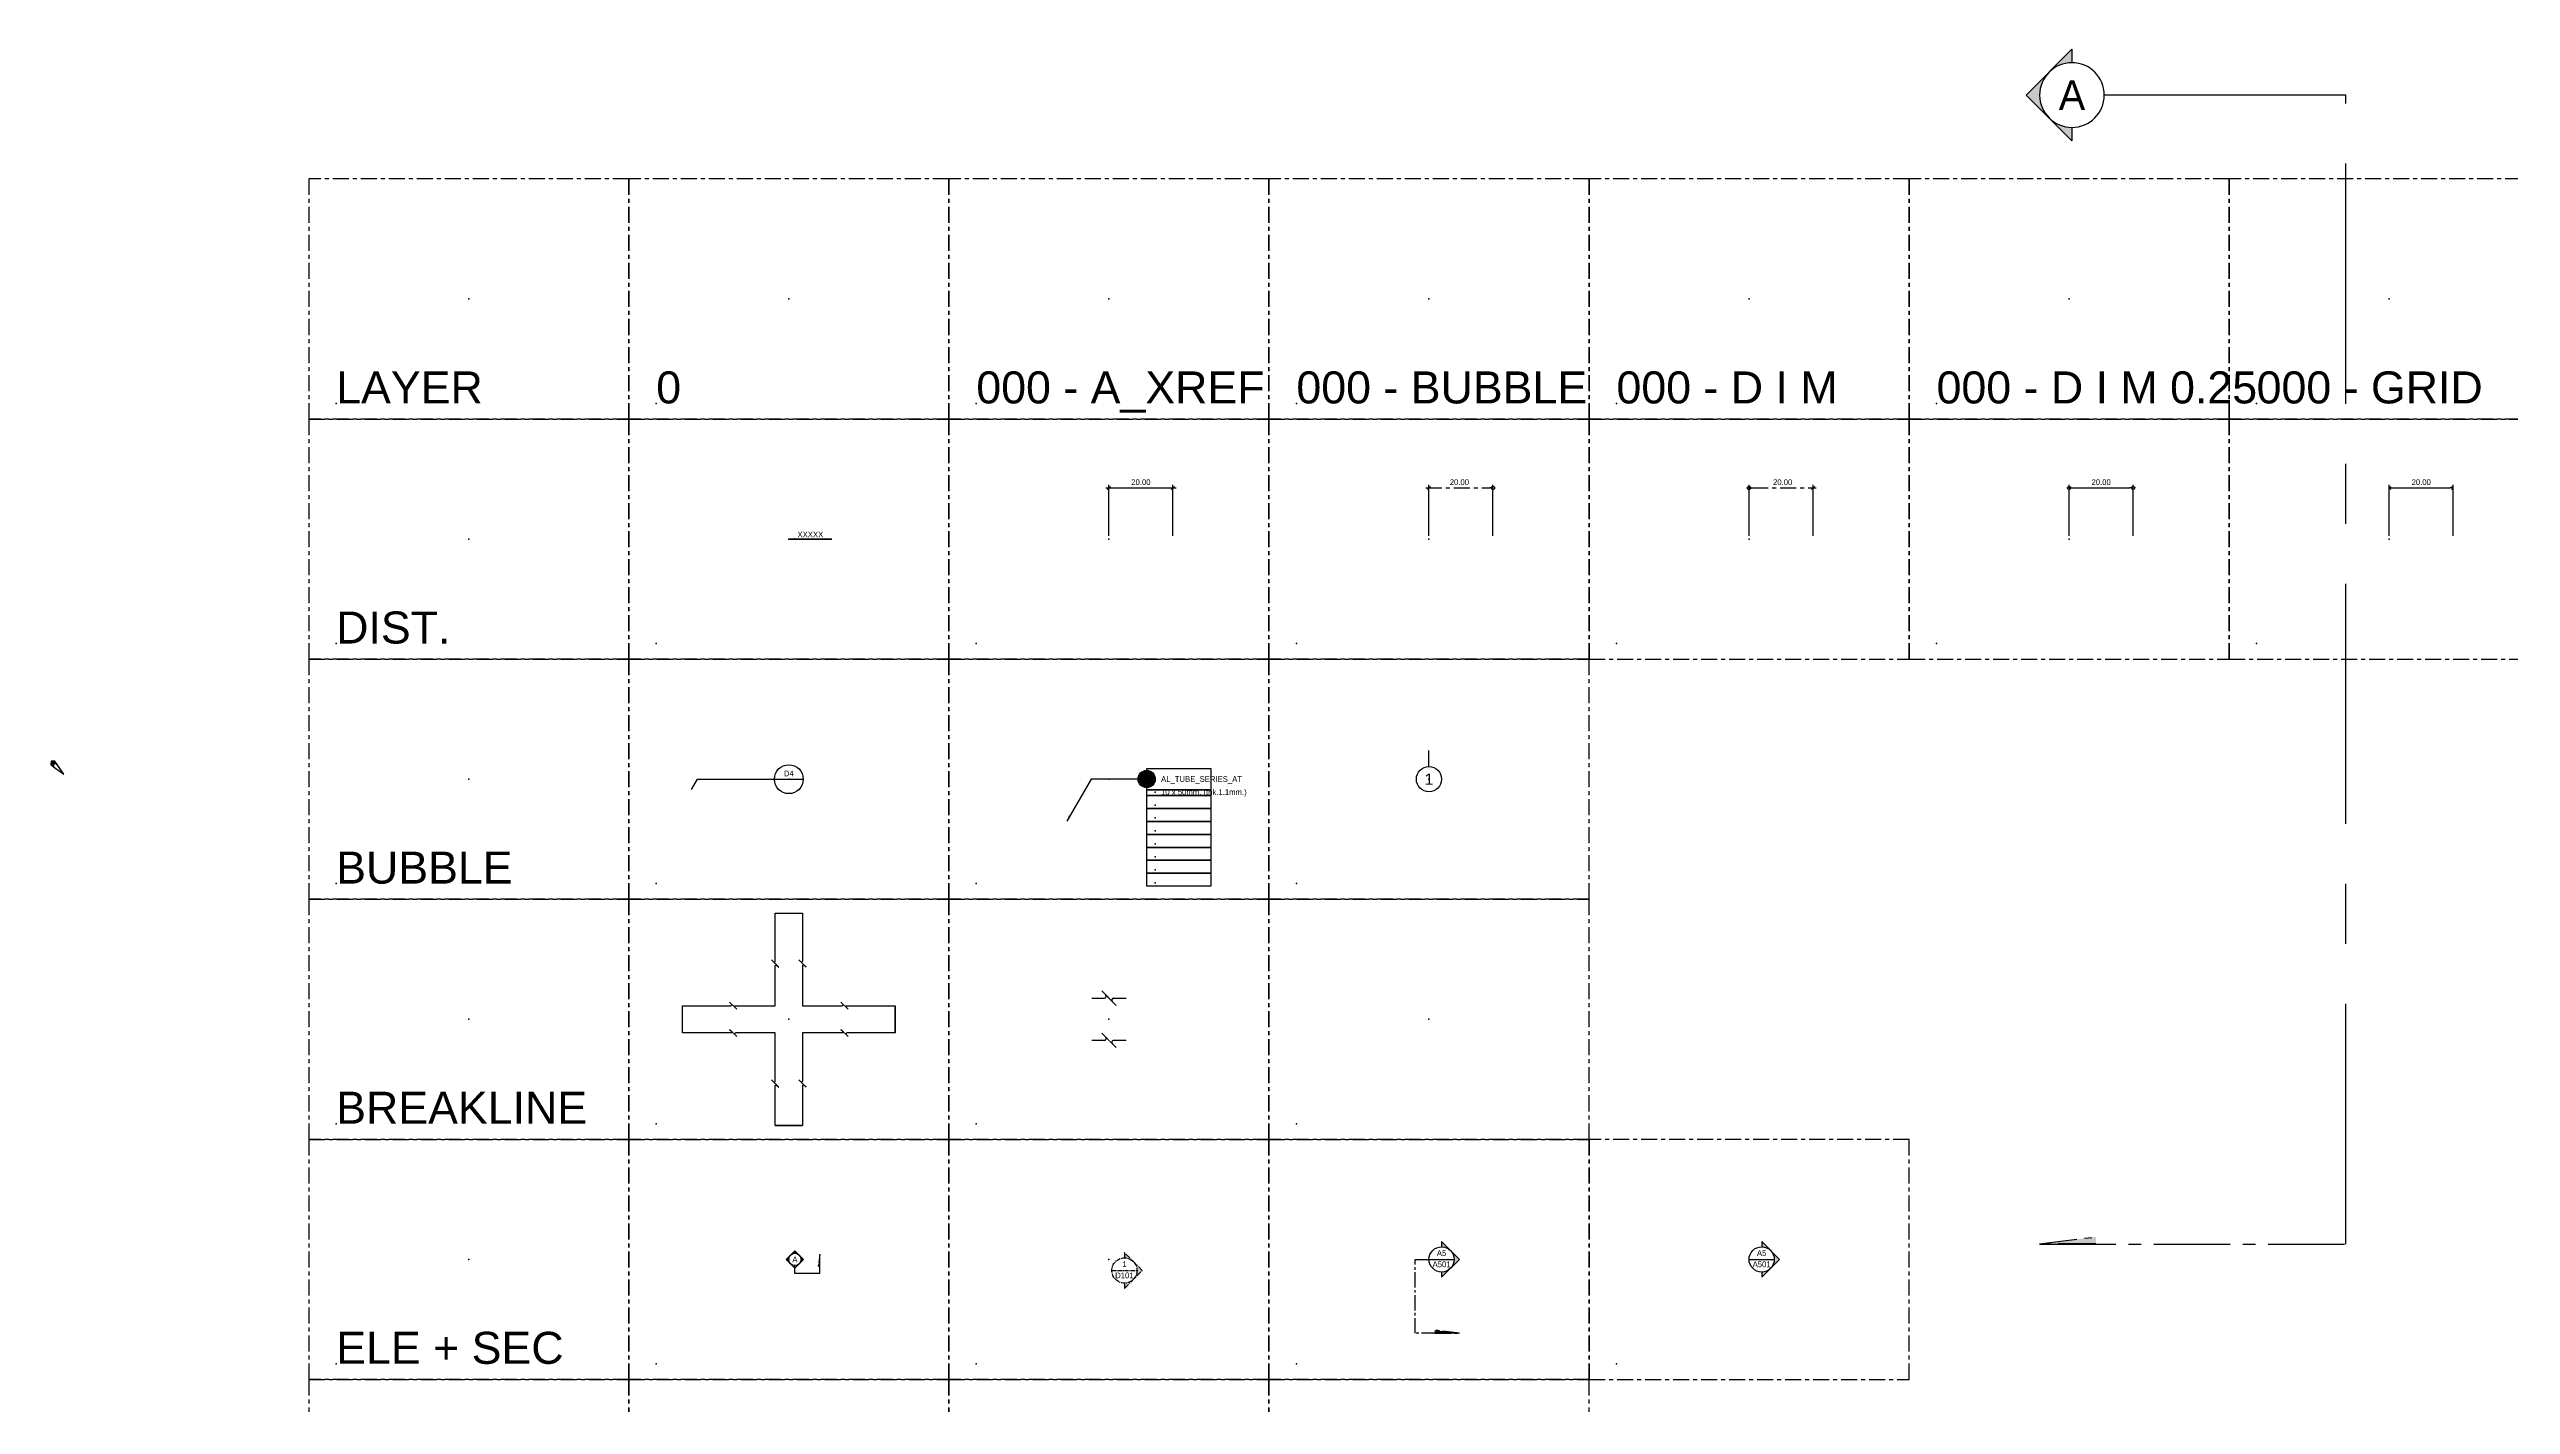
# Model space of a CAD drawing. Header units: millimetres. Extents: x -7838 to 162527, y -32093 to 60038.
# Drawn here: x 5849 to 6618, y 8886 to 9310 of the extents above; entities that cross this region are included whole.
import ezdxf
from ezdxf.enums import TextEntityAlignment as Align

# ---------------------------------------------------------------- set-up
doc = ezdxf.new("R2010")
doc.units = ezdxf.units.MM
for name, pattern in [('005_GG_TA_LINE', [13.75, 5, -1.25, 1.25, -1.25, 5]), ('015_GG_TA_LINE', [41.25, 15, -3.75, 3.75, -3.75, 15]), ('ACAD_ISO04W100', [30, 24, -3, 0, -3]), ('CENTER', [2, 1.25, -0.25, 0.25, -0.25]), ('CENTER2', [7.1439, 4.7625, -0.7938, 0.7938, -0.7938]), ('HIDDEN', [9.525, 6.35, -3.175]), ('TA_L_025.00.LIN', [162.5, 88.75, -73.75])]:
    doc.linetypes.add(name, pattern=pattern)
for name, color, linetype in [('000 - A_XREF', 7, 'Continuous'), ('000 - BUBBLE', 2, 'HIDDEN'), ('000 - D I M', 6, 'Continuous'), ('000 - D I M 0.25', 6, 'Continuous'), ('000 - GRID', 8, 'CENTER'), ('000 - H A T C H', 8, 'Continuous'), ('000 - SYMBOL CON', 1, 'Continuous'), ('000 - T E X T', 4, 'Continuous'), ('000 - WIPEOUT', 250, 'Continuous'), ('A01_ACP', 7, 'Continuous')]:
    doc.layers.add(name, color=color, linetype=linetype)
doc.styles.add('BROWALLIA', font='')
doc.styles.add('Cetury Gothic', font='GOTHIC.TTF')
doc.styles.add('CORDIA', font='cordia.shx')
doc.styles.get("Standard").update_dxf_attribs({"font": 'arial.ttf'})
doc.styles.add('TA', font='', dxfattribs={"height": 4.5})
doc.styles.get('BROWALLIA').set_extended_font_data('BrowalliaUPC')
doc.styles.get('TA').set_extended_font_data('Cordia New')
doc.dimstyles.new('DIM C-C', dxfattribs={"dimtxt": 0.18, "dimasz": 0.1, "dimexe": 0.1, "dimexo": 0.1, "dimgap": 0.09, "dimtad": 1, "dimtoh": 1, "dimzin": 0, "dimdsep": 46, "dimtxsty": 'CORDIA', "dimblk": 'ORIGIN', "dimcen": 0.1, "dimdle": 0.1, "dimclrd": 40, "dimclre": 140, "dimclrt": 3, "dimadec": 0, "dimazin": 0, "dimtfac": 1, "dimtix": 1, "dimtmove": 2, "dimatfit": 3, "dimfxl": 1, "dimtolj": 1, "dimtzin": 0, "dimarcsym": 0})
doc.dimstyles.new('DIM C-E', dxfattribs={"dimscale": 2, "dimtxt": 0.18, "dimasz": 0.1, "dimexe": 0.1, "dimexo": 0.1, "dimgap": 0.09, "dimtad": 1, "dimtoh": 1, "dimzin": 0, "dimdsep": 46, "dimtxsty": 'CORDIA', "dimblk1": 'ORIGIN', "dimblk2": 'OBLIQUE', "dimsah": 1, "dimcen": 0.1, "dimdle": 0.1, "dimclrd": 40, "dimclre": 140, "dimclrt": 3, "dimadec": 0, "dimazin": 0, "dimtfac": 1, "dimtix": 1, "dimtmove": 2, "dimatfit": 3, "dimfxl": 1, "dimtolj": 1, "dimtzin": 0, "dimarcsym": 0})
doc.dimstyles.new('DIM E-C', dxfattribs={"dimscale": 2, "dimtxt": 0.18, "dimasz": 0.1, "dimexe": 0.1, "dimexo": 0.1, "dimgap": 0.09, "dimtad": 1, "dimtoh": 1, "dimzin": 0, "dimdsep": 46, "dimtxsty": 'CORDIA', "dimblk1": 'OBLIQUE', "dimblk2": 'ORIGIN', "dimsah": 1, "dimcen": 0.1, "dimdle": 0.1, "dimclrd": 40, "dimclre": 140, "dimclrt": 3, "dimadec": 0, "dimazin": 0, "dimtfac": 1, "dimtix": 1, "dimtmove": 2, "dimatfit": 3, "dimfxl": 1, "dimtolj": 1, "dimtzin": 0, "dimarcsym": 0})
doc.dimstyles.new('DIM E-E', dxfattribs={"dimscale": 2, "dimtxt": 0.18, "dimasz": 0.1, "dimexe": 0.1, "dimexo": 0.1, "dimgap": 0.09, "dimtad": 1, "dimtoh": 1, "dimzin": 0, "dimdsep": 46, "dimtxsty": 'CORDIA', "dimblk": 'OBLIQUE', "dimcen": 0.1, "dimdle": 0.1, "dimclrd": 40, "dimclre": 140, "dimclrt": 3, "dimadec": 0, "dimazin": 0, "dimtfac": 1, "dimtix": 1, "dimtmove": 2, "dimatfit": 3, "dimfxl": 1, "dimtolj": 1, "dimtzin": 0, "dimarcsym": 0})
doc.dimstyles.new('DIM HOLE', dxfattribs={"dimtxt": 0.18, "dimasz": 0.1, "dimexe": 0.1, "dimexo": 0.1, "dimgap": 0.09, "dimtad": 1, "dimtoh": 1, "dimzin": 0, "dimdsep": 46, "dimtxsty": 'CORDIA', "dimblk": 'OPEN90', "dimcen": 0.1, "dimdle": 0.1, "dimclrd": 40, "dimclre": 140, "dimclrt": 3, "dimadec": 0, "dimazin": 0, "dimtfac": 1, "dimtix": 1, "dimtofl": 0, "dimtmove": 0, "dimatfit": 3, "dimfxl": 1, "dimtolj": 1, "dimtzin": 0, "dimarcsym": 0})

# ---------------------------------------------------------------- blocks, each defined once
blk = doc.blocks.new('*U95')
at = {"color": 2}
blk.add_line((-4.51, 0), (4.51, 0), dxfattribs=at)
blk.add_circle((0, 0), 4.51, dxfattribs=at)
at = {"color": 7}
blk.add_point((3.24, -3.24), dxfattribs=at)
at = {"layer": '000 - SYMBOL CON', "color": 2, "linetype": 'ByBlock'}
blk.add_lwpolyline([(-30.41, -3.17), (-28.58, 0), (-4.51, 0)], dxfattribs=at)
at = {"color": 2, "style": 'Cetury Gothic'}
for tag, p in [('DETAIL_NO.', (0, 1.79)), ('DRAWING_NO.', (0, -1.79))]:
    blk.add_attdef(tag, text='', height=1.8, dxfattribs=at).set_placement(p, align=Align.MIDDLE_CENTER)
blk = doc.blocks.new('A$C6D7226B7')
blk.add_hatch(color=2).paths.add_polyline_path([(0.71, 5.6), (0, 0), (0.71, 0)])
at = {"color": 2, "linetype": 'CENTER', "ltscale": 3}
for p, q in [((0.71, 5.6), (0, 0)), ((0.71, 0), (0.71, 5.6))]:
    blk.add_line(p, q, dxfattribs=at)
blk = doc.blocks.new('A$C2FD3211E')
h = blk.add_hatch(color=2)
h.paths.add_polyline_path([(2.01, 7.26, -0.198912), (2.84, 5.25), (4.02, 5.25)])
h.paths.add_polyline_path([(-2.01, 7.26), (-4.02, 5.25), (-2.84, 5.25, -0.198912)])
h.paths.add_polyline_path([(0, 9.27), (-2.01, 7.26, -0.198912), (0, 8.09, -0.198912), (2.01, 7.26)])
at = {"color": 2}
blk.add_lwpolyline([(2.84, 5.25), (4.02, 5.25), (0, 9.27), (-4.02, 5.25), (-2.84, 5.25)], dxfattribs=at)
blk = doc.blocks.new('*U54')
at = {"color": 2}
blk.add_circle((1.92, 0), 1.92, dxfattribs=at)
blk.add_circle((1.92, 0), 1.92, dxfattribs=at)
at = {"layer": '000 - SYMBOL CON', "color": 2, "linetype": 'ByBlock'}
for p, q in [((1.92, -4.41), (1.92, -1.92)), ((9.68, -4.41), (9.67, -2.41))]:
    blk.add_line(p, q, dxfattribs=at)
blk.add_lwpolyline([(9.68, -4.41), (1.92, -4.41)], dxfattribs=at)
at = {"layer": 'Defpoints', "color": 250}
blk.add_lwpolyline([(-0.79, 0), (1.92, -2.71), (4.63, 0), (1.92, 2.71)], close=True, dxfattribs=at)
at = {"color": 3, "rotation": 0.01333381113249674}
for name, p, xscale, yscale, zscale in [('A$C2FD3211E', (1.92, -3.54), 0.6742075757186758, 0.6742075757186758, 0.6742075757186758), ('A$C6D7226B7', (9.16, -2.41), 0.7254261282618396, 0.7254261282618396, 0.7254261282618396)]:
    blk.add_blockref(name, p, dxfattribs=dict(at, xscale=xscale, yscale=yscale, zscale=zscale))
at = {"layer": '000 - T E X T', "color": 0, "style": 'TA'}
blk.add_attdef('SYM', text='', height=1.8, dxfattribs=at).set_placement((1.92, 0), align=Align.MIDDLE_CENTER)
blk = doc.blocks.new('A$C61A14B6B')
at = {"color": 0}
blk.add_line((2.52, -5.46), (-2.52, -10.5), dxfattribs=at)
for centre, radius, start, end in [((0.69, -6.31), 0.709, 191.92056, 303.32004), ((-0.69, -9.65), 0.704, 11.72715, 123.27285)]:
    blk.add_arc(centre, radius, start, end, dxfattribs=at)
blk = doc.blocks.new('*U66')
blk.add_wipeout([(0.98, -7.56), (-0.96, -5.62), (-0.87, -5.85), (-0.87, -6.1), (-0.97, -6.32), (-1.14, -6.5), (-1.37, -6.59), (-5.38, -6.59), (-5.36, 6.59), (-1.37, 6.59), (-1.14, 6.68), (-0.97, 6.85), (-0.87, 7.08), (-0.87, 7.33), (-0.96, 7.56), (0.98, 5.62), (0.89, 5.85), (0.89, 6.1), (0.99, 6.32), (1.16, 6.5), (1.39, 6.59), (5.38, 6.59), (5.38, -6.59), (1.39, -6.59), (1.16, -6.68), (0.99, -6.85), (0.89, -7.08), (0.89, -7.33)]).dxf.layer = '000 - WIPEOUT'
at = {"color": 0}
for p, q in [((-5.36, 6.59), (-1.36, 6.59)), ((1.38, 6.59), (5.38, 6.59)), ((-1.36, -6.59), (-5.36, -6.59)), ((5.38, -6.59), (1.38, -6.59))]:
    blk.add_line(p, q, dxfattribs=at)
blk.add_point((0, 0))
blk.add_point((0, 0))
blk.add_point((0, 0))
at = {"color": 0, "xscale": 0.9, "yscale": 0.9, "zscale": 0.9}
for p, rotation in [((7.19, 6.59), 270), ((-7.17, -6.59), 90)]:
    blk.add_blockref('A$C61A14B6B', p, dxfattribs=dict(at, rotation=rotation))
blk = doc.blocks.new('_Oblique')
at = {"color": 0, "linetype": 'ByBlock', "lineweight": -2}
blk.add_line((-0.5, -0.5), (0.5, 0.5), dxfattribs=at)
blk = doc.blocks.new('*U93')
at = {"color": 0, "linetype": '005_GG_TA_LINE'}
blk.add_lwpolyline([(0, 0), (100, 0), (100, 75), (0, 75)], close=True, dxfattribs=at)
for p in [(50, 37.5), (8.58, 4.88)]:
    blk.add_point(p, dxfattribs=at)
blk.add_attdef('NAMEBLK', (8.58, 4.88), '', height=10, dxfattribs=at)
blk = doc.blocks.new('A$Cd5acae4e')
blk.add_wipeout([(33.8, 9.6), (35.8, 7.5), (35.7, 7.7), (35.7, 8), (35.8, 8.3), (36, 8.4), (36.3, 8.5), (66.4, 8.5), (66.4, 0), (66.4, -8.5), (36.3, -8.5), (36, -8.6), (35.8, -8.8), (35.7, -9.1), (35.7, -9.3), (35.8, -9.6), (33.8, -7.5), (33.9, -7.7), (33.9, -8), (33.8, -8.3), (33.6, -8.4), (33.3, -8.5), (8.5, -8.5), (8.5, -38.7), (8.4, -38.9), (8.3, -39.1), (8, -39.2), (7.7, -39.2), (7.5, -39.1), (9.6, -41.2), (9.3, -41.1), (9.1, -41.1), (8.8, -41.2), (8.6, -41.4), (8.5, -41.6), (8.5, -66.4), (-8.5, -66.4), (-8.5, -41.6), (-8.4, -41.4), (-8.3, -41.2), (-8, -41.1), (-7.7, -41.1), (-7.5, -41.2), (-9.6, -39.1), (-9.3, -39.2), (-9.1, -39.2), (-8.8, -39.1), (-8.6, -38.9), (-8.5, -38.7), (-8.5, -8.5), (-33.3, -8.5), (-33.6, -8.6), (-33.8, -8.8), (-33.9, -9.1), (-33.9, -9.3), (-33.8, -9.6), (-35.8, -7.5), (-35.7, -7.7), (-35.7, -8), (-35.8, -8.3), (-36, -8.4), (-36.3, -8.5), (-66.4, -8.5), (-66.4, 8.5), (-36.3, 8.5), (-36, 8.6), (-35.8, 8.8), (-35.7, 9.1), (-35.7, 9.3), (-35.8, 9.6), (-33.8, 7.5), (-33.9, 7.7), (-33.9, 8), (-33.8, 8.3), (-33.6, 8.4), (-33.3, 8.5), (-8.5, 8.5), (-8.5, 33.3), (-8.4, 33.6), (-8.3, 33.8), (-8, 33.9), (-7.7, 33.9), (-7.5, 33.8), (-9.6, 35.8), (-9.3, 35.7), (-9.1, 35.7), (-8.8, 35.8), (-8.6, 36), (-8.5, 36.3), (-8.5, 66.4), (0, 66.4), (8.5, 66.4), (8.5, 36.3), (8.4, 36), (8.3, 35.8), (8, 35.7), (7.7, 35.7), (7.5, 35.8), (9.6, 33.8), (9.3, 33.9), (9.1, 33.9), (8.8, 33.8), (8.6, 33.6), (8.5, 33.3), (8.5, 8.5), (33.3, 8.5), (33.6, 8.6), (33.8, 8.8), (33.9, 9.1), (33.9, 9.3)]).dxf.layer = '000 - WIPEOUT'
blk.add_point((0, 0))
at = {"layer": '000 - SYMBOL CON', "color": 0}
blk.add_lwpolyline([(32.5, 10.8), (37.1, 6.3), (35.7, 7.7), (35.7, 8), (35.8, 8.3), (36, 8.4), (36.3, 8.5), (66.4, 8.5), (66.4, -8.5), (36.3, -8.5), (36, -8.6), (35.8, -8.8), (35.7, -9.1), (35.7, -9.3), (37.1, -10.8), (32.5, -6.3), (33.9, -7.7), (33.9, -8), (33.8, -8.3), (33.6, -8.4), (33.3, -8.5), (8.5, -8.5), (8.5, -38.7), (8.4, -38.9), (8.3, -39.1), (8, -39.2), (7.7, -39.2), (6.3, -37.9), (10.8, -42.4), (9.3, -41.1), (9.1, -41.1), (8.8, -41.2), (8.6, -41.4), (8.5, -41.6), (8.5, -66.4), (-8.5, -66.4), (-8.5, -41.6), (-8.4, -41.4), (-8.3, -41.2), (-8, -41.1), (-7.7, -41.1), (-6.3, -42.4), (-10.8, -37.9), (-9.3, -39.2), (-9.1, -39.2), (-8.8, -39.1), (-8.6, -38.9), (-8.5, -38.7), (-8.5, -8.5), (-33.3, -8.5), (-33.6, -8.6), (-33.8, -8.8), (-33.9, -9.1), (-33.9, -9.3), (-32.5, -10.8), (-37.1, -6.3), (-35.7, -7.7), (-35.7, -8), (-35.8, -8.3), (-36, -8.4), (-36.3, -8.5), (-66.4, -8.5), (-66.4, 8.5), (-36.3, 8.5), (-36, 8.6), (-35.8, 8.8), (-35.7, 9.1), (-35.7, 9.3), (-37.1, 10.8), (-32.5, 6.3), (-33.9, 7.7), (-33.9, 8), (-33.8, 8.3), (-33.6, 8.4), (-33.3, 8.5), (-8.5, 8.5), (-8.5, 33.3), (-8.4, 33.6), (-8.3, 33.8), (-8, 33.9), (-7.7, 33.9), (-6.3, 32.5), (-10.8, 37.1), (-9.3, 35.7), (-9.1, 35.7), (-8.8, 35.8), (-8.6, 36), (-8.5, 36.3), (-8.5, 66.4), (8.5, 66.4), (8.5, 36.3), (8.4, 36), (8.3, 35.8), (8, 35.7), (7.7, 35.7), (6.3, 37.1), (10.8, 32.5), (9.3, 33.9), (9.1, 33.9), (8.8, 33.8), (8.6, 33.6), (8.5, 33.3), (8.5, 8.5), (33.3, 8.5), (33.6, 8.6), (33.8, 8.8), (33.9, 9.1), (33.9, 9.3), (32.5, 10.8)], close=True, dxfattribs=at)
at = {"layer": 'Defpoints', "color": 250}
for p, q in [((-8.5, 66.4), (8.5, 66.4)), ((-66.4, -8.5), (-66.4, 8.5)), ((66.4, -8.5), (66.4, 8.5)), ((-8.5, -66.4), (8.5, -66.4))]:
    blk.add_line(p, q, dxfattribs=at)
blk = doc.blocks.new('A$Cb4399e0b')
at = {"layer": '000 - SYMBOL CON', "color": 0}
blk.add_line((0, 3.94), (0, 8.94), dxfattribs=at)
blk.add_circle((0, 0), 3.94, dxfattribs=at)
at = {"layer": '000 - T E X T'}
blk.add_attdef('XX', text='', height=3.5, dxfattribs=at).set_placement((0, 0), align=Align.MIDDLE_CENTER)
blk = doc.blocks.new('_Origin')
at = {"color": 0, "linetype": 'ByBlock', "lineweight": -2}
blk.add_line((0, 0), (-1, 0), dxfattribs=at)
blk.add_circle((0, 0), 0.5, dxfattribs=at)
blk = doc.blocks.new('*D101')
at = {"layer": '000 - D I M', "color": 40, "linetype": '005_GG_TA_LINE', "lineweight": -2, "transparency": 16777216}
blk.add_line((6279.37, 9172.65), (6299.37, 9172.65), dxfattribs=at)
at = {"layer": '000 - D I M', "color": 140, "linetype": 'ACAD_ISO04W100', "lineweight": -2, "transparency": 16777216}
for p, q in [((6280.37, 9157.68), (6280.37, 9173.65)), ((6300.37, 9157.68), (6300.37, 9173.65))]:
    blk.add_line(p, q, dxfattribs=at)
at = {"layer": 'Defpoints', "color": 0, "linetype": '005_GG_TA_LINE', "transparency": 16777216}
for p in [(6300.37, 9172.65), (6280.37, 9156.68), (6300.37, 9156.68)]:
    blk.add_point(p, dxfattribs=at)
at = {"layer": '000 - D I M', "color": 40, "linetype": '005_GG_TA_LINE', "lineweight": -2, "transparency": 16777216, "rotation": 180}
blk.add_blockref('_Oblique', (6280.37, 9172.65), dxfattribs=at)
at = {"layer": '000 - D I M', "color": 40, "linetype": '005_GG_TA_LINE', "lineweight": -2, "transparency": 16777216}
blk.add_blockref('_Origin', (6300.37, 9172.65), dxfattribs=at)
at = {"layer": '000 - D I M', "color": 3, "linetype": '005_GG_TA_LINE', "transparency": 16777216, "insert": (6289.87, 9174.45), "char_height": 1.8, "attachment_point": 5, "style": 'CORDIA'}
blk.add_mtext('\\A1;20.00', dxfattribs=at)
blk = doc.blocks.new('*D102')
at = {"layer": '000 - D I M', "color": 140, "linetype": 'ACAD_ISO04W100', "lineweight": -2, "transparency": 16777216}
for p, q in [((6380.37, 9157.68), (6380.37, 9173.65)), ((6400.37, 9157.68), (6400.37, 9173.65))]:
    blk.add_line(p, q, dxfattribs=at)
at = {"layer": '000 - D I M', "color": 40, "linetype": '005_GG_TA_LINE', "lineweight": -2, "transparency": 16777216}
blk.add_line((6381.37, 9172.65), (6401.37, 9172.65), dxfattribs=at)
at = {"layer": 'Defpoints', "color": 0, "linetype": '005_GG_TA_LINE', "transparency": 16777216}
for p in [(6400.37, 9172.65), (6380.37, 9156.68), (6400.37, 9156.68)]:
    blk.add_point(p, dxfattribs=at)
at = {"layer": '000 - D I M', "color": 40, "linetype": '005_GG_TA_LINE', "lineweight": -2, "transparency": 16777216, "rotation": 180}
blk.add_blockref('_Origin', (6380.37, 9172.65), dxfattribs=at)
at = {"layer": '000 - D I M', "color": 40, "linetype": '005_GG_TA_LINE', "lineweight": -2, "transparency": 16777216}
blk.add_blockref('_Oblique', (6400.37, 9172.65), dxfattribs=at)
at = {"layer": '000 - D I M', "color": 3, "linetype": '005_GG_TA_LINE', "transparency": 16777216, "insert": (6390.87, 9174.45), "char_height": 1.8, "attachment_point": 5, "style": 'CORDIA'}
blk.add_mtext('\\A1;20.00', dxfattribs=at)
blk = doc.blocks.new('_Open90')
at = {"color": 0, "linetype": 'ByBlock', "lineweight": -2}
for p, q in [((0, 0), (-1, 0)), ((-0.5, 0.5), (0, 0)), ((0, 0), (-0.5, -0.5))]:
    blk.add_line(p, q, dxfattribs=at)
blk = doc.blocks.new('*U47')
at = {"color": 2}
for p, q in [((-4.28, 0), (0, 0)), ((0, 0), (7.88, 0))]:
    blk.add_line(p, q, dxfattribs=at)
at = {"color": 2, "linetype": 'CENTER2'}
for p, q in [((-4.28, -23.07), (-4.28, 0)), ((9.52, -23.07), (-4.28, -23.07))]:
    blk.add_line(p, q, dxfattribs=at)
at = {"color": 2}
blk.add_circle((3.94, 0), 3.94, dxfattribs=at)
blk.add_circle((3.94, 0), 3.94, dxfattribs=at)
at = {"color": 3, "rotation": 270}
for name, p, xscale, yscale, zscale in [('A$C2FD3211E', (-3.34, 0), 1.387206065883648, 1.387206065883648, 1.387206065883648), ('A$C6D7226B7', (1.75, -22.08), 1.387206065886261, 1.387206065886261, 1.387206065886261)]:
    blk.add_blockref(name, p, dxfattribs=dict(at, xscale=xscale, yscale=yscale, zscale=zscale))
at = {"color": 0, "style": 'Cetury Gothic'}
for tag, p in [('SEC_SYM', (3.94, 1.97)), ('DAWING_NO.', (3.94, -1.53))]:
    blk.add_attdef(tag, text='', height=1.8, rotation=360, dxfattribs=at).set_placement(p, align=Align.MIDDLE_CENTER)
blk = doc.blocks.new('*U48')
at = {"color": 2}
blk.add_line((0, 0), (7.88, 0), dxfattribs=at)
blk.add_circle((3.94, 0), 3.94, dxfattribs=at)
blk.add_circle((3.94, 0), 3.94, dxfattribs=at)
at = {"color": 3, "xscale": 1.387206065883648, "yscale": 1.387206065883648, "zscale": 1.387206065883648, "rotation": 270}
blk.add_blockref('A$C2FD3211E', (-3.34, 0), dxfattribs=at)
at = {"color": 0, "style": 'Cetury Gothic'}
for tag, p in [('SEC_SYM', (3.94, 1.97)), ('DAWING_NO.', (3.94, -1.53))]:
    blk.add_attdef(tag, text='', height=1.8, dxfattribs=at).set_placement(p, align=Align.MIDDLE_CENTER)
blk = doc.blocks.new('*U63')
at = {"color": 2, "linetype": 'CENTER2'}
blk.add_line((-2.03, 71.78), (17.12, 71.78), dxfattribs=at)
at = {"color": 2, "linetype": 'ByBlock'}
blk.add_line((17.12, 71.78), (17.12, 0), dxfattribs=at)
at = {"color": 2}
blk.add_line((17.12, 0), (2.02, 0), dxfattribs=at)
blk.add_circle((0, 0), 2.02, dxfattribs=at)
blk.add_circle((0, 0), 2.02, dxfattribs=at)
at = {"color": 3, "rotation": 90.00000000000284}
for name, p, xscale, yscale, zscale in [('A$C6D7226B7', (1.49, 71.33), 0.6282634594427969, 0.6282634594427969, 0.6282634594427969), ('A$C2FD3211E', (3.74, 0), 0.7125486143040686, 0.7125486143040686, 0.7125486143040686)]:
    blk.add_blockref(name, p, dxfattribs=dict(at, xscale=xscale, yscale=yscale, zscale=zscale))
at = {"color": 0, "style": 'Cetury Gothic'}
blk.add_attdef('MINI_SEC_SYM', text='', height=1.85, dxfattribs=at).set_placement((0, 0), align=Align.MIDDLE_CENTER)
blk = doc.blocks.new('*U59')
at = {"color": 2}
blk.add_line((-3.94, 0), (3.94, 0), dxfattribs=at)
blk.add_circle((0, 0), 3.94, dxfattribs=at)
blk.add_circle((0, 0), 3.94, dxfattribs=at)
at = {"color": 3, "xscale": 1.387201043104989, "yscale": 1.387201043104989, "zscale": 1.387201043104989, "rotation": 270.0000000000015}
blk.add_blockref('A$C2FD3211E', (-7.28, 0), dxfattribs=at)
at = {"color": 0, "style": 'Cetury Gothic'}
for tag, p in [('SEC_SYM', (0, 1.97)), ('DAWING_NO.', (0, -1.53))]:
    blk.add_attdef(tag, text='', height=1.8, dxfattribs=at).set_placement(p, align=Align.MIDDLE_CENTER)
blk = doc.blocks.new('000 - ARROW FOR SYMBOL')
at = {"layer": '000 - SYMBOL CON', "color": 0, "linetype": 'HIDDEN'}
blk.add_solid([(1.29, 1.57), (0, 0), (0.71, 1.9)], dxfattribs=at)
blk = doc.blocks.new('*U65')
h = blk.add_hatch(color=250)
h.dxf.hatch_style = 1
edge = h.paths.add_edge_path()
edge.add_arc((0, 0), 2.68, 0, 360)
h = blk.add_hatch(color=250)
h.dxf.hatch_style = 1
edge = h.paths.add_edge_path()
edge.add_arc((0, 0), 2.68, 0, 360)
for p in [(0, 0), (2.68, -4.05), (2.68, -8.11), (2.68, -12.16), (2.68, -16.21), (2.68, -20.26), (2.68, -24.32), (2.68, -28.37), (2.68, -32.42)]:
    blk.add_point(p)
at = {"layer": '000 - SYMBOL CON', "color": 0, "linetype": 'ByBlock'}
for points in [[(0, 0), (-17.37, 0), (-24.98, -13.19)], [(-17.37, 0), (-17.37, 0), (-24.98, -13.19)]]:
    blk.add_lwpolyline(points, dxfattribs=at)
at = {"layer": '000 - SYMBOL CON', "color": 2}
blk.add_circle((0, 0), 2.68, dxfattribs=at)
at = {"layer": 'Defpoints', "color": 250}
blk.add_line((0, -2.68), (0, 2.68), dxfattribs=at)
for points in [[(0, 3.33), (20, 3.33), (20, -3.33), (0, -3.33)], [(0, -3.33), (20, -3.33), (20, -5.11), (0, -5.11)], [(0, -5.11), (20, -5.11), (20, -9.17), (0, -9.17)], [(0, -9.17), (20, -9.17), (20, -13.22), (0, -13.22)], [(0, -13.22), (20, -13.22), (20, -17.27), (0, -17.27)], [(0, -17.27), (20, -17.27), (20, -21.33), (0, -21.33)], [(0, -21.33), (20, -21.33), (20, -25.38), (0, -25.38)], [(0, -25.38), (20, -25.38), (20, -29.43), (0, -29.43)], [(0, -29.43), (20, -29.43), (20, -33.48), (0, -33.48)]]:
    blk.add_lwpolyline(points, close=True, dxfattribs=at)
at = {"layer": '000 - SYMBOL CON', "color": 0}
blk.add_blockref('000 - ARROW FOR SYMBOL', (-24.98, -13.19), dxfattribs=at)
blk.add_blockref('000 - ARROW FOR SYMBOL', (-24.98, -13.19), dxfattribs=at)
at = {"layer": '000 - T E X T', "style": 'BROWALLIA'}
blk.add_attdef('NO.CODE', text='', height=2.5, dxfattribs=at).set_placement((0, 0), align=Align.MIDDLE_CENTER)
at = {"layer": '000 - T E X T', "style": 'TA'}
for tag, p in [('NAME1', (4.5, -0.89)), ('NAME2', (4.5, -4.96)), ('NAME3', (4.5, -8.99)), ('NAME4', (4.5, -13.04)), ('NAME5', (4.5, -17.1)), ('NAME6', (4.5, -21.15)), ('NAME7', (4.5, -25.2)), ('NAME8', (4.5, -29.26)), ('NAME9', (4.5, -33.31))]:
    blk.add_attdef(tag, p, '', height=1.8, dxfattribs=at)
blk = doc.blocks.new('ACP_CONNER 1')
at = {"color": 250}
blk.add_wipeout([(4.84, -0.81), (5.66, 0), (4.84, 0.81), (0, 0)], dxfattribs=at).dxf.layer = '000 - WIPEOUT'
at = {"layer": '000 - H A T C H'}
h = blk.add_hatch(dxfattribs=at)
h.set_pattern_fill('ANSI32', color=8, angle=135, style=0)
h.set_pattern_definition([(180, (0, 0), (-3e-17, -0.375), []), (180, (-0.125, 0.125), (-3e-17, -0.375), [])])
h.paths.add_polyline_path([(5.3, 0.35), (4.84, 0.81), (3.94, 0.66), (4.5, 0.1), (4.7, 0.1), (4.7, -0.1), (4.5, -0.1), (3.94, -0.66), (4.84, -0.81), (5.3, -0.35, 0.414214)])
at = {"layer": 'Defpoints', "color": 250}
blk.add_lwpolyline([(4.84, -0.81), (5.66, 0), (4.84, 0.81), (0, 0), (4.84, -0.81)], close=True, dxfattribs=at)
at = {"color": 250}
blk.add_wipeout([(0, 0), (3.94, -0.66), (4.5, -0.1), (4.7, -0.1), (4.7, 0.1), (4.5, 0.1), (3.94, 0.66)], dxfattribs=at).dxf.layer = '000 - WIPEOUT'
at = {"layer": 'A01_ACP', "color": 1}
for p, q in [((3.94, 0.66), (0, 0)), ((0, 0), (3.94, -0.66))]:
    blk.add_line(p, q, dxfattribs=at)
at = {"layer": 'A01_ACP', "color": 3}
for p, q in [((4.84, 0.81), (5.3, 0.35)), ((5.3, -0.35), (4.84, -0.81))]:
    blk.add_line(p, q, dxfattribs=at)
blk.add_lwpolyline([(3.94, -0.66), (4.5, -0.1), (4.7, -0.1), (4.7, 0.1), (4.5, 0.1), (3.94, 0.66)], dxfattribs=at)
blk.add_arc((4.95, 0), 0.5, 315, 45, dxfattribs=at)
blk = doc.blocks.new('ACP_CONNER 1-1')
at = {"rotation": 180}
blk.add_blockref('ACP_CONNER 1', (5.66, 0), dxfattribs=at)
blk = doc.blocks.new('*U43')
at = {"layer": '000 - T E X T', "style": 'TA'}
blk.add_attdef('DIM', text='', height=1.8, dxfattribs=at).set_placement((6.74, 0), align=Align.BOTTOM_CENTER)
at = {"layer": '000 - BUBBLE', "linetype": 'Continuous'}
for points in [[(0, 0), (13.47, 0)], [(13.47, 0), (0, 0)]]:
    blk.add_leader(points, dimstyle='DIM E-E', override={"dimscale": 1, "dimasz": 2, "dimgap": 0.09, "dimtad": 0, "dimclrd": 2}, dxfattribs=at)

msp = doc.modelspace()

# ---------------------------------------------------------------- block references
for name, p, values in [('*U93', (6030.36857, 9194.18052), {'NAMEBLK': '0'}), ('*U43', (6080.36857, 9156.68052), {'DIM': 'XXXXX'}), ('A$Cb4399e0b', (6280.36857, 9081.68052), {'XX': '1'}), ('*U47', (6280.36857, 8931.68052), {'DAWING_NO.': 'A501', 'SEC_SYM': 'A5'}), ('*U48', (6380.36857, 8931.68052), {'DAWING_NO.': 'A501', 'SEC_SYM': 'A5'})]:
    msp.add_blockref(name, p).add_auto_attribs(values)
at = {"rotation": 315}
msp.add_blockref('ACP_CONNER 1-1', (5849.87444, 9087.27403), dxfattribs=at)
ref = msp.add_blockref('*U95', (6080.36857, 9081.68052))
ref.add_attrib('DETAIL_NO.', 'D4', dxfattribs={"color": 2, "height": 1.8, "style": 'Cetury Gothic'}).set_placement((6080.36857, 9083.47243), align=Align.MIDDLE_CENTER)
at = {"color": 2}
msp.add_blockref('*U66', (6180.36857, 9006.68052), dxfattribs=at)
at = {"layer": '000 - A_XREF'}
msp.add_blockref('*U93', (6130.36857, 9194.18052), dxfattribs=at).add_auto_attribs({'NAMEBLK': '000 - A_XREF'})
at = {"layer": '000 - BUBBLE'}
msp.add_blockref('*U93', (6230.36857, 9194.18052), dxfattribs=at).add_auto_attribs({'NAMEBLK': '000 - BUBBLE'})
at = {"layer": '000 - D I M'}
msp.add_blockref('*U93', (6330.36857, 9194.18052), dxfattribs=at).add_auto_attribs({'NAMEBLK': '000 - D I M'})
at = {"layer": '000 - D I M 0.25'}
msp.add_blockref('*U93', (6430.36857, 9194.18052), dxfattribs=at).add_auto_attribs({'NAMEBLK': '000 - D I M 0.25'})
at = {"layer": '000 - GRID', "linetype": '005_GG_TA_LINE'}
for name, p, values in [('*U93', (5930.36857, 9194.18052), {'NAMEBLK': 'LAYER'}), ('*U93', (5930.36857, 9119.18052), {'NAMEBLK': 'DIST.'}), ('*U93', (5930.36857, 9044.18052), {'NAMEBLK': 'BUBBLE'}), ('*U93', (5930.36857, 8969.18052), {'NAMEBLK': 'BREAKLINE'}), ('*U93', (5930.36857, 8894.18052), {'NAMEBLK': 'ELE + SEC'}), ('*U59', (6185.21152, 8928.21584), {'DAWING_NO.': 'D101', 'SEC_SYM': '1'}), ('*U93', (5930.36857, 8819.18052), {'NAMEBLK': 'LEVEL + SLOPE'})]:
    msp.add_blockref(name, p, dxfattribs=at).add_auto_attribs(values)
at = {"layer": '000 - GRID'}
msp.add_blockref('*U93', (6530.36857, 9194.18052), dxfattribs=at).add_auto_attribs({'NAMEBLK': '000 - GRID'})
at = {"layer": '000 - GRID', "linetype": '005_GG_TA_LINE'}
for p in [(6030.36857, 9119.18052), (6130.36857, 9119.18052), (6230.36857, 9119.18052), (6330.36857, 9119.18052), (6430.36857, 9119.18052), (6530.36857, 9119.18052), (6030.36857, 9044.18052), (6130.36857, 9044.18052), (6230.36857, 9044.18052), (6230.36857, 8969.18052), (6030.36857, 8894.18052), (6130.36857, 8894.18052), (6230.36857, 8894.18052), (6330.36857, 8894.18052), (6030.36857, 8819.18052), (6130.36857, 8819.18052), (6230.36857, 8819.18052)]:
    msp.add_blockref('*U93', p, dxfattribs=at)
at = {"layer": '000 - SYMBOL CON', "color": 4, "linetype": '015_GG_TA_LINE'}
ref = msp.add_blockref('*U63', (6481.26279, 9295.37556), dxfattribs=dict(at, xscale=-5, yscale=5, zscale=5, rotation=180))
ref.add_attrib('MINI_SEC_SYM', 'A', dxfattribs={"layer": '0', "color": 0, "height": 9.24583, "style": 'Cetury Gothic'}).set_placement((6481.26279, 9295.37556), align=Align.MIDDLE_CENTER)
at = {"layer": '000 - SYMBOL CON', "color": 2, "xscale": 0.5, "yscale": 0.5, "zscale": 0.5}
msp.add_blockref('A$Cd5acae4e', (6080.36857, 9006.68052), dxfattribs=at)
at = {"layer": '000 - SYMBOL CON', "color": 4}
msp.add_blockref('*U54', (6080.36857, 8931.68052), dxfattribs=at).add_auto_attribs({'SYM': 'A'})
at = {"layer": '000 - T E X T', "color": 2, "linetype": 'TA_L_025.00.LIN', "ltscale": 2.5}
msp.add_blockref('*U65', (6192.17353, 9081.72417), dxfattribs=at).add_auto_attribs({'NAME1': 'AL_TUBE_SERIES_AT ', 'NAME2': '10 x 50mm. (thk.1.1mm.)', 'NO.CODE': 'NO.'})

# ---------------------------------------------------------------- dimensions: what is measured, and where the dimension line sits
at = {"layer": '000 - D I M', "linetype": '005_GG_TA_LINE'}
for base, p1, p2, dimstyle in [((6200.36857, 9172.65315), (6180.36857, 9156.68052), (6200.36857, 9156.68052), 'DIM E-E'), ((6500.36857, 9172.65315), (6480.36857, 9156.68052), (6500.36857, 9156.68052), 'DIM C-C'), ((6600.36857, 9172.65315), (6580.36857, 9156.68052), (6600.36857, 9156.68052), 'DIM HOLE')]:
    msp.add_linear_dim(base=base, p1=p1, p2=p2, dimstyle=dimstyle, override={"dimscale": 10}, dxfattribs=at).render()
for base, p1, p2, dimstyle, picture, middle in [((6300.36857, 9172.65315), (6280.36857, 9156.68052), (6300.36857, 9156.68052), 'DIM E-C', '*D101', (6289.86857, 9174.45315)), ((6400.36857, 9172.65315), (6380.36857, 9156.68052), (6400.36857, 9156.68052), 'DIM C-E', '*D102', (6390.86857, 9174.45315))]:
    dim = msp.add_linear_dim(base=base, p1=p1, p2=p2, dimstyle=dimstyle, override={"dimscale": 10}, dxfattribs=at)
    dim.commit()
    dim.dimension.update_dxf_attribs({"geometry": picture, "text_midpoint": middle})

# ---------------------------------------------------------------- next in the draw order: block references
at = {"layer": '000 - GRID', "linetype": '005_GG_TA_LINE'}
for p in [(6030.36857, 8969.18052), (6130.36857, 8969.18052)]:
    msp.add_blockref('*U93', p, dxfattribs=at)

doc.saveas('drawing.dxf')
